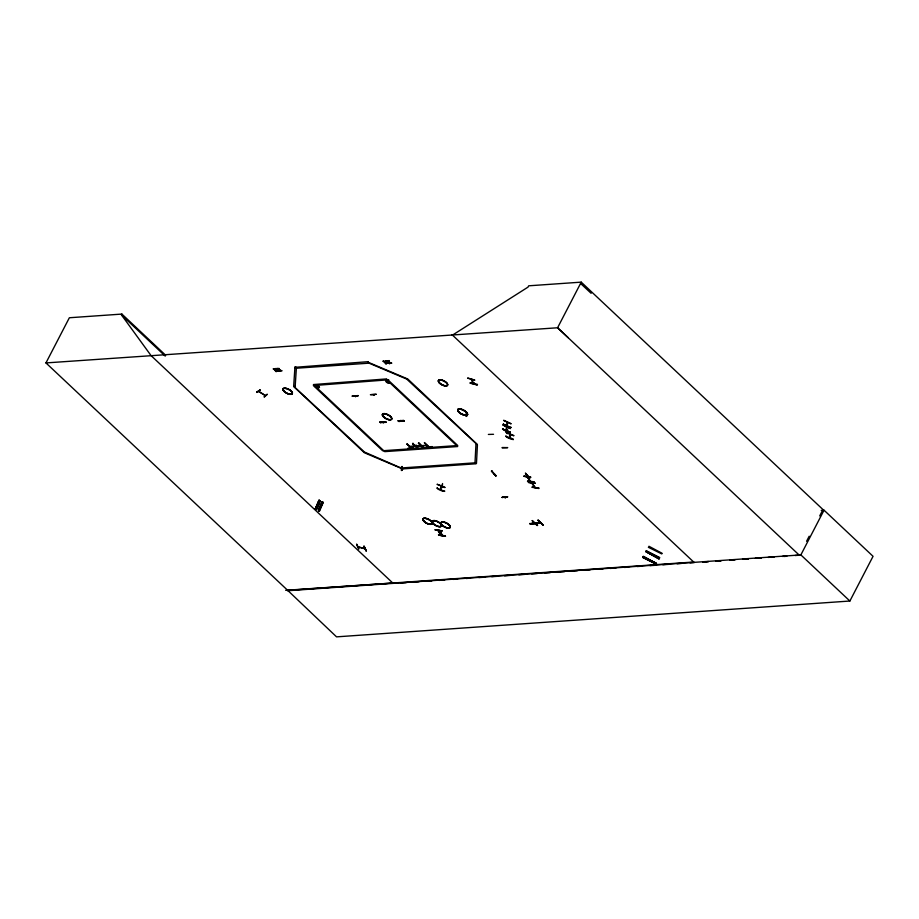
<?xml version="1.0" encoding="UTF-8"?>
<svg xmlns="http://www.w3.org/2000/svg" width="919" height="919" viewBox="0 0 919 919"><rect width="100%" height="100%" fill="white"/><g stroke="black" fill="none" stroke-linecap="round" stroke-linejoin="round"><path stroke-width="1.38" d="M442.223 487.541L442.556 483.532M507.001 433.504L507.299 429.437M507.541 429.966L507.288 433.688L507.518 429.92M295.148 386.853L296.4 367.703L294.942 367.083L293.678 386.233L364.418 452.033L403.062 468.874L476.008 463.785L474.997 462.831L402.051 467.92L401.959 468.667L364.383 452.757L294.08 386.922L295.436 386.29M314.7 385.612C315.206 388.576 322.983 388.346 317.066 385.302M390.024 382.959C388.14 384.797 382.557 379.214 387.807 380.776M364.211 546.472L366.336 551.044L363.993 546.035M401.592 466.634L401.316 470.379L401.925 470.183M401.741 470.551L401.971 466.726L401.729 470.436M444.957 487.334L437.26 484.267M440.798 486.048L440.615 489.758M440.638 489.379L441.189 486.277M437.168 487.84C436.18 488.919 444.704 492.469 444.716 491.045M466.875 412.367L466.071 416.273L466.68 416.077M466.335 412.528L466.484 416.33M466.484 416.445L466.726 412.631M467.024 413.918L466.599 414.664L467.633 414.136L467.415 415.032L466.772 414.561A5.158 2.148 27.4 0 0 461.281 409.311A5.192 2.16 27.4 0 0 458.96 412.298A5.181 2.16 27.4 0 0 466.886 414.595A5.181 2.16 27.4 0 0 461.269 409.311A5.181 2.16 27.4 0 0 458.96 412.309A5.192 2.16 27.4 0 0 466.898 414.584A5.192 2.16 27.4 0 0 461.269 409.3A5.158 2.148 27.4 0 0 458.983 412.298A5.158 2.148 27.4 0 0 466.875 414.572L466.714 414.561M467.679 414.549L467.105 413.929M506.231 431.402L506.989 431.723M264.086 396.824L267.176 394.171M267.096 394.561L264.362 397.008M439.121 530.677L442.361 535.444L439.19 530.332M439.385 530.757L442.625 535.536M502.923 425.083L510.413 428.576L503.072 424.934M510.964 427.197C510.757 429.357 502.59 424.521 503.428 423.935M503.635 420.523L511.159 423.82L503.784 420.27M506.484 426.921L506.093 430.483M513.847 435.549L506.151 432.424M507.242 424.854L506.874 425.876L507.231 422.223M506.449 430.62L506.851 427.117M506.806 429.943L506.53 430.368M509.379 437.835L509.689 436.881C509.448 442.567 510.47 426.657 509.402 437.892M510.252 431.861C510.229 433.331 501.728 429.655 502.716 428.599M505.955 435.951C505.151 437.961 518.626 441.407 510.975 438.122M525.576 473.457L529.758 478.397L525.427 473.113M380.535 422.717L379.857 422.074L385.406 421.695L386.06 422.326L380.535 422.648M398.789 421.43L404.291 421.051L398.777 421.442L398.122 420.764M404.073 420.764L398.364 420.971L403.832 420.603M408.266 448.748C415.962 446.737 415.204 450.023 408.151 448.139M413.561 448.185L407.967 448.518M426.496 447.473L431.999 447.116L431.896 446.519M431.804 446.91L426.393 446.875M529.987 523.738L530.079 523.336M529.884 523.715L535.478 523.302M538.063 520.315L543.347 525.197M424.394 442.878L429.678 447.438M429.587 447.76L424.486 442.556M532.044 487.288L538.833 488.517L538.821 487.897M527.667 480.947L534.318 481.866M538.695 488.207L532.17 486.967M438.455 534.824C452.389 536.478 441.947 537.247 438.65 534.456M444.543 491.424L437.019 488.138M355.09 396.1L355.664 396.64M400.558 420.488L401.81 421.419L400.65 420.557M410.127 447.909L410.804 448.277L410.242 447.794M505.806 436.249L513.319 439.558M510.792 427.576L503.279 424.233L510.78 427.714M510.079 432.24L502.521 428.966L510.056 432.401M470.287 383.257L477.421 385.004L470.333 382.672M471.665 379.777L471.16 379.271M473.859 383.924L473.653 382.706M502.142 447.886L507.725 447.622L502.268 447.519M284.304 391.586A5.158 2.148 27.4 0 1 286.613 388.599A5.158 2.148 27.4 0 1 292.196 393.86A5.158 2.148 27.4 0 1 284.304 391.586A5.181 2.16 27.4 0 1 286.602 388.588A5.181 2.16 27.4 0 1 292.219 393.872A5.181 2.16 27.4 0 1 284.293 391.586L284.281 391.494A5.192 2.16 27.4 0 1 286.694 388.415A5.192 2.16 27.4 0 1 292.311 393.7A5.192 2.16 27.4 0 1 284.373 391.414L284.316 391.448M383.602 416.985L383.625 416.939A5.169 2.148 27.4 0 1 385.946 414.055A5.158 2.148 27.4 0 1 391.551 419.317A5.169 2.148 27.4 0 1 383.648 417.054L383.648 416.927A5.192 2.16 27.4 0 1 386.037 413.872A5.192 2.16 27.4 0 1 391.655 419.167A5.192 2.16 27.4 0 1 383.717 416.881L383.671 416.904M439.489 383.108L439.512 383.062A5.192 2.16 27.4 0 1 441.832 380.167A5.192 2.16 27.4 0 1 447.461 385.452A5.192 2.16 27.4 0 1 439.523 383.166L439.535 383.051A5.158 2.148 27.4 0 1 441.844 380.179A5.158 2.148 27.4 0 1 447.427 385.44A5.158 2.148 27.4 0 1 439.535 383.166L439.569 383.016A5.192 2.16 27.4 0 1 441.924 379.995A5.192 2.16 27.4 0 1 447.542 385.291A5.192 2.16 27.4 0 1 439.604 383.005M458.926 412.24L459.006 412.149A5.192 2.16 27.4 0 1 461.361 409.127A5.192 2.16 27.4 0 1 466.978 414.423A5.192 2.16 27.4 0 1 459.041 412.137M319.249 500.281L315.286 508.988L318.927 500.292L320.237 500.935L318.973 500.35M315.332 508.988L319.019 500.35M320.237 500.935C316.756 513.319 313.08 511.538 319.421 500.545M315.814 509.218L319.49 500.579M319.973 500.648L316.01 509.344L319.663 500.683M316.458 509.551L320.134 500.912M318.721 510.688L322.339 501.671L318.79 510.723L319.536 511.079L323.224 502.44L322.638 502.153L318.962 510.815M318.56 510.424L322.282 501.797L318.319 510.493M319.272 510.792L323.006 502.153L319.042 510.849M507.208 425.979L507.518 422.43M642.668 557.385L656.132 564.036L642.795 557.155M656.545 563.324L643.139 556.581L656.465 563.473M646.218 551.09L659.67 557.753L646.149 551.216M648.343 547.287L661.795 553.939M656.132 564.036L642.68 557.351M662.151 553.33L648.929 546.254M693.684 562.026L287.704 590.366L45.95 362.925L69.362 317.756L121.905 314.08L165.673 355.262M285.66 590.308L392.804 583.037L151.038 355.584L121.48 314.918L121.905 314.08M260.249 389.828L256.665 392.218L257.24 392.08M276.642 371.184L276.01 371.586L273.437 368.634M273.242 369.001L273.851 368.599M273.655 368.978L275.47 369.966L275.711 368.473L275.999 370.219L278.457 371.058M275.528 370.231L275.666 369.587M280.192 370.931L279.56 371.333L276.987 368.381M276.447 371.552L276.251 370.116M276.791 368.76L277.4 368.358M279.215 369.346L278.813 368.255L279.548 369.966L282.007 370.805M276.068 370.495L278.032 371.081M279.996 371.31L279.801 369.875M279.617 370.242L281.582 370.839M317.216 385.44L319.467 387.462M316.917 387.703L319.456 387.554M368.048 362.212L407.749 378.996L477.03 444.164L475.962 444.245L474.997 462.831L476.467 463.452L477.432 444.865L406.692 379.065L369.059 363.166L296.113 368.255L295.102 367.313L368.335 361.661M352.436 396.273L358.134 395.549M386.439 363.522L385.808 363.924L383.234 360.972M383.039 361.339L383.648 360.937M385.463 361.925L385.061 360.845M388.243 363.396L385.796 362.557L385.509 360.811M389.989 363.269L389.357 363.671L386.784 360.719M386.244 363.89L386.049 362.454M386.589 361.098L387.198 360.696M370.862 394.63L376.365 394.274M389.013 361.672L388.611 360.593M391.793 363.143L389.346 362.304L389.059 360.558M385.854 362.833L387.829 363.419M389.794 363.648L389.599 362.212M389.403 362.58L391.379 363.177M386.382 379.467L457.673 446.542L384.728 451.631L313.436 384.556L386.669 378.904M388.45 380.34L457.731 445.52L382.66 450.758L313.379 385.578L388.737 379.777M821.218 510.39L824.033 510.194L873.05 556.317L849.88 601.026L336.538 636.856L287.704 590.366M407.393 443.751L406.887 444.141L412.585 448.633M358.892 548.677L356.756 544.151M412.861 443.372L417.789 448.633M418.168 448.564L412.585 443.739L413.091 443.349M402.166 466.473L401.557 466.668M413.665 447.794L413.757 448.438M415.032 446.083L415.514 445.451L415.101 446.06M410.046 446.691L415.296 446.266L416.273 445.359M415.825 445.393L415.342 446.312M416.181 445.347L415.583 446.255L420.994 445.899M416.525 445.554L416.135 446.266L416.468 445.577M418.559 442.969L423.556 448.231L424.21 447.829M418.053 448.254L412.597 443.728M467.909 378.077L474.859 380.144L467.61 378.168M473.905 382.763L473.687 383.533L473.676 382.752M477.478 384.372L470.137 383.051M466.68 414.699L467.691 414.182M442.223 530.849L435.411 529.689M488.368 434.434L493.526 434.296M441.683 534.973L438.179 530.516L441.453 535.272M819.714 515.927L822.999 509.586L581.233 282.144L557.58 327.773L45.95 362.925M507.242 425.692L507.506 424.969M506.197 430.172L506.53 429.529M491.906 470.769L491.366 471.114L496.076 475.64M509.723 437.662L510.034 436.95L509.7 437.605M507.311 496.892L502.256 497.168M502.073 497.535L507.77 496.811M524.106 476.134L530.757 477.053M529.597 477.995L525.588 473.515M535.26 483.084L528.609 482.153M543.037 525.254L538.155 519.982M537.649 525.163L537.144 525.553L532.078 520.636M806.572 541.28L809.191 536.214M287.521 590.745L800.863 554.904L824.033 510.194M643.311 556.248L656.35 563.692M658.969 559.005L645.931 551.572L659.084 558.786M506.151 432.562L513.698 435.801M437.249 484.405L444.807 487.587M424.004 448.139L419.018 442.935L418.363 443.337L423.866 448.208M532.388 520.545L537.466 525.438M439.753 532.79L440.511 532.917M440.718 533.33L440.029 533.181M409.702 446.485L415.17 446.094M415.388 446.06L420.799 445.669M437.926 530.47L441.166 535.237M435.215 529.964L441.855 530.952M530.562 477.329L523.715 476.237L530.562 477.432M535.065 483.451L528.436 482.406M535.065 483.348L528.414 482.429M358.697 549.045L356.561 544.416M534.927 522.968L540.246 522.681M531.619 482.98L535.111 487.725M352.414 396.169L357.893 395.802M379.88 422.039L385.601 421.878M502.084 497.409L507.288 496.915M256.677 392.195L260.054 390.07L257.056 392.459M258.767 391.368L265.419 395.721M452.493 335.113L528.011 287.119L528.689 285.809L581.233 282.144M493.721 473.492L494.456 473.733M527.357 476.053L526.553 475.789L527.242 475.847M442.211 485.829L441.407 485.335L442.246 485.691M530.906 481.797L527.495 477.087M535.421 487.828L531.929 483.072M426.887 445.485L421.511 445.841M506.254 431.264L506.886 431.689M401.936 468.667L402.694 469.115L402.005 468.874M400.5 583.071L406.198 582.669M413.332 582.175L419.041 581.773M426.163 581.279L431.873 580.877M438.995 580.383L444.704 579.981M453.262 579.384L457.536 579.085M466.094 578.488L470.367 578.189M478.925 577.591L484.635 577.201M491.757 576.695L497.466 576.305M504.6 575.799L510.298 575.409M518.856 574.812L524.554 574.409M531.687 573.915L537.397 573.513M544.519 573.019L550.228 572.617M557.351 572.123L564.484 571.618M571.618 571.124L577.316 570.722M584.45 570.228L590.147 569.826M597.281 569.332L602.99 568.93M610.113 568.436L615.822 568.034M624.38 567.437L628.653 567.138M637.212 566.541L641.485 566.242M650.043 565.644L655.741 565.254M662.875 564.748L668.584 564.358M677.131 563.761L681.416 563.462M689.974 562.865L694.247 562.566L451.918 334.585M715.545 561.072L721.231 560.682L717.015 561.015M729.755 560.085L735.43 559.682M742.529 559.189L748.215 558.798M755.315 558.304L760.989 557.902M768.1 557.408L773.775 557.006M782.299 556.42L786.561 556.121M795.073 555.524L799.335 555.225L557.58 327.773L568.172 337.664M729.812 560.142L734.086 559.855M744.045 559.177L748.319 558.89M756.854 558.315L761.116 558.017M771.075 557.351L773.924 557.155M783.884 556.477L786.733 556.282M352.149 395.997L357.939 395.917M370.38 394.722L375.94 394.354M373.792 395.319L373.321 394.825L373.895 395.377M355.561 396.594L355.285 396.089M398.099 420.799L403.648 420.42L404.28 421.097M431.999 447.151L426.198 447.243M535.697 523.589L530.171 523.91L535.685 523.612M357.606 546.69L364.832 548.597M537.96 520.361L543.347 525.243M535.065 523.164L540.533 522.9M493.871 473.664L494.502 473.71M426.634 445.244L421.327 445.669M435.043 529.781L441.89 530.929M440.442 532.905L439.822 532.802M438.65 535.053L445.462 536.202M364.832 548.735L357.663 546.862M382.522 421.718L383.372 422.717M428.771 447.013L428.277 446.531L428.691 446.979M532.549 523.543L531.975 523.003L532.652 523.428M294.643 367.634L296.113 368.255M473.457 383.751L471.183 379.317M527.449 477.421L530.573 481.659M646.344 550.86L659.635 557.844L646.241 551.032M645.873 551.664L659.164 558.649M387.002 361.064L388.817 362.052M383.453 361.316L385.268 362.293M277.205 368.726L279.02 369.714M265.511 395.595L258.503 391.391M580.555 283.443L591.147 293.333M800.863 554.904L849.88 601.026M295.39 366.75L296.4 367.703M121.48 314.918L165.248 356.101M383.522 422.637L382.419 421.832M471.527 379.444L473.825 383.866M534.123 482.245L527.472 481.315M363.901 546.334L366.061 550.918M315.837 509.218L315.263 508.954M385.842 422.039L380.144 422.338L385.842 422.039M504.726 497.374L505.507 497.891L504.784 497.42M407.209 444.026L412.39 449.012L407.209 444.026M491.711 471.045L495.881 476.019L491.711 471.045M316.021 385.67C316.274 388.806 320.605 386.198 316.021 385.67M386.612 381.006C386.865 384.142 391.207 381.534 386.612 381.006M708.446 561.566L702.771 561.968L708.48 561.601M467.024 414.297A5.169 2.148 27.4 0 0 467.22 413.768A5.146 2.148 27.4 0 1 467.001 414.285M441.832 525.025A5.169 2.148 27.4 0 0 449.885 527.77A5.158 2.148 27.4 0 0 444.911 522.474A5.169 2.148 27.4 0 0 441.832 525.025A5.158 2.148 27.4 0 0 449.885 527.747A5.169 2.148 27.4 0 0 444.899 522.474A5.158 2.148 27.4 0 0 441.844 525.013M441.901 524.852A5.192 2.16 27.4 0 0 450 527.598A5.192 2.16 27.4 0 0 444.991 522.291A5.192 2.16 27.4 0 0 441.901 524.852M423.831 521.257A5.169 2.148 27.4 0 0 431.896 524.002A5.169 2.148 27.4 0 0 426.898 518.718A5.169 2.148 27.4 0 0 423.831 521.257A5.158 2.148 27.4 0 0 431.884 524.002A5.158 2.148 27.4 0 0 426.898 518.73A5.158 2.148 27.4 0 0 423.831 521.268M423.9 521.107A5.192 2.16 27.4 0 0 431.987 523.853A5.192 2.16 27.4 0 0 426.979 518.546A5.192 2.16 27.4 0 0 423.9 521.107M433.136 523.635A5.169 2.148 27.4 0 0 441.189 526.369A5.169 2.148 27.4 0 0 436.203 521.084A5.169 2.148 27.4 0 0 433.136 523.635A5.158 2.148 27.4 0 0 441.177 526.369A5.158 2.148 27.4 0 0 436.203 521.096A5.158 2.148 27.4 0 0 433.136 523.635M433.205 523.462A5.192 2.16 27.4 0 0 441.292 526.219A5.192 2.16 27.4 0 0 436.284 520.912A5.192 2.16 27.4 0 0 433.205 523.462M391.551 419.328A5.169 2.148 27.4 0 0 385.946 414.055A5.158 2.148 27.4 0 0 383.66 417.042A5.158 2.148 27.4 0 0 391.551 419.317"/></g></svg>
